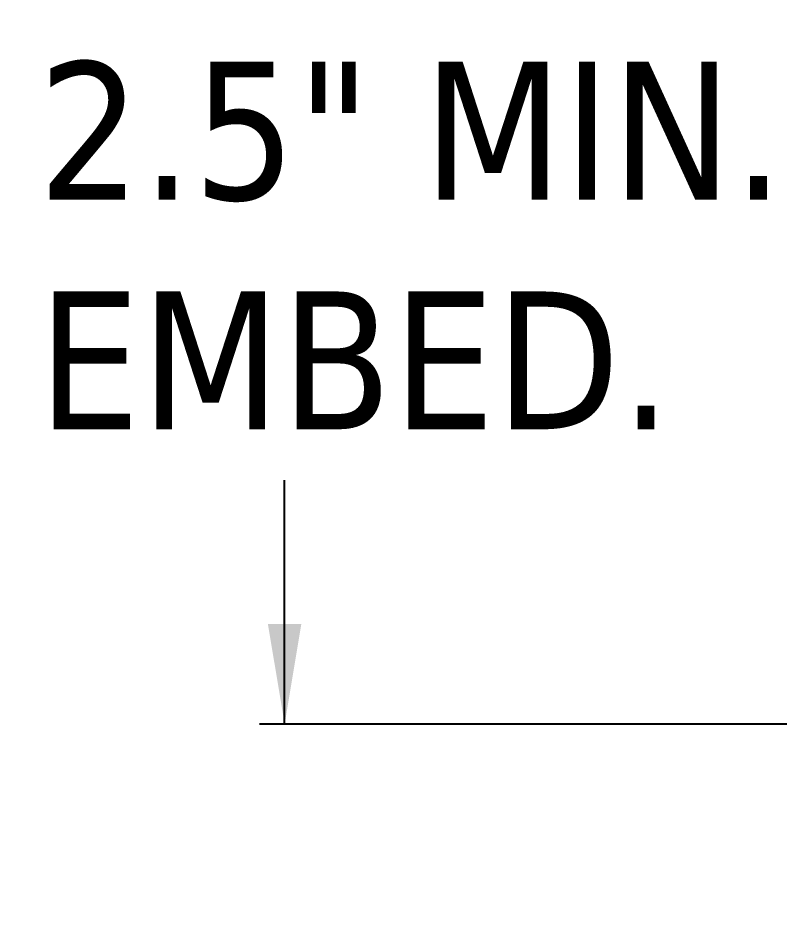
# Model space of a CAD drawing. Header units: inches. Extents: x -456 to 658, y -232 to 0.
# Drawn here: x -419.38 to -404.61, y -178.46 to -160.85 of the extents above; entities that cross this region are included whole.
import ezdxf

# ---------------------------------------------------------------- set-up
doc = ezdxf.new("R2010")
doc.units = ezdxf.units.IN
doc.header["$MEASUREMENT"] = 0
doc.styles.add('Tahoma', font='tahoma.ttf')

msp = doc.modelspace()

# ---------------------------------------------------------------- linework, layer by layer
for p, q in [((-414.21577, -174.54738), (-414.21577, -169.8143)), ((-401.61272, -174.54738), (-414.70187, -174.54738))]:
    msp.add_line(p, q)
msp.add_circle((-380.40764, -146.76), 62.22086)
msp.add_solid([(-414.53984, -172.60298), (-413.8917, -172.60298), (-414.21577, -174.54738)])

# ---------------------------------------------------------------- texts
at = {"insert": (-419.00376, -161.69406), "char_height": 2.6735525, "attachment_point": 1, "style": 'Tahoma'}
msp.add_mtext('\\A1;2.5" MIN. \\PEMBED.', dxfattribs=at)

doc.saveas('drawing.dxf')
